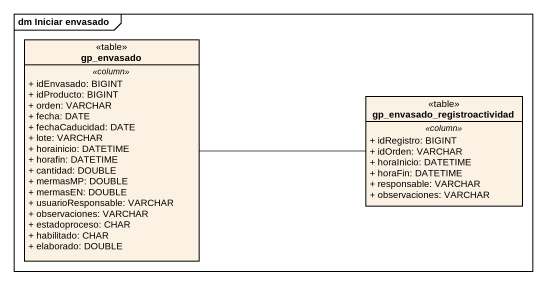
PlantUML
@startuml
mainframe dm Iniciar envasado
hide circle
hide empty members
skinparam classAttributeIconSize 0
class gp_envasado <<table>> {
  .. <<column>> ..
  + idEnvasado: BIGINT
  + idProducto: BIGINT
  + orden: VARCHAR
  + fecha: DATE
  + fechaCaducidad: DATE
  + lote: VARCHAR
  + horainicio: DATETIME
  + horafin: DATETIME
  + cantidad: DOUBLE
  + mermasMP: DOUBLE
  + mermasEN: DOUBLE
  + usuarioResponsable: VARCHAR
  + observaciones: VARCHAR
  + estadoproceso: CHAR
  + habilitado: CHAR
  + elaborado: DOUBLE
}
class "gp_envasado_registroactividad" as gp_envasado_2 <<table>> {
  .. <<column>> ..
  + idRegistro: BIGINT
  + idOrden: VARCHAR
  + horaInicio: DATETIME
  + horaFin: DATETIME
  + responsable: VARCHAR
  + observaciones: VARCHAR
}
gp_envasado -right- gp_envasado_2
@enduml
